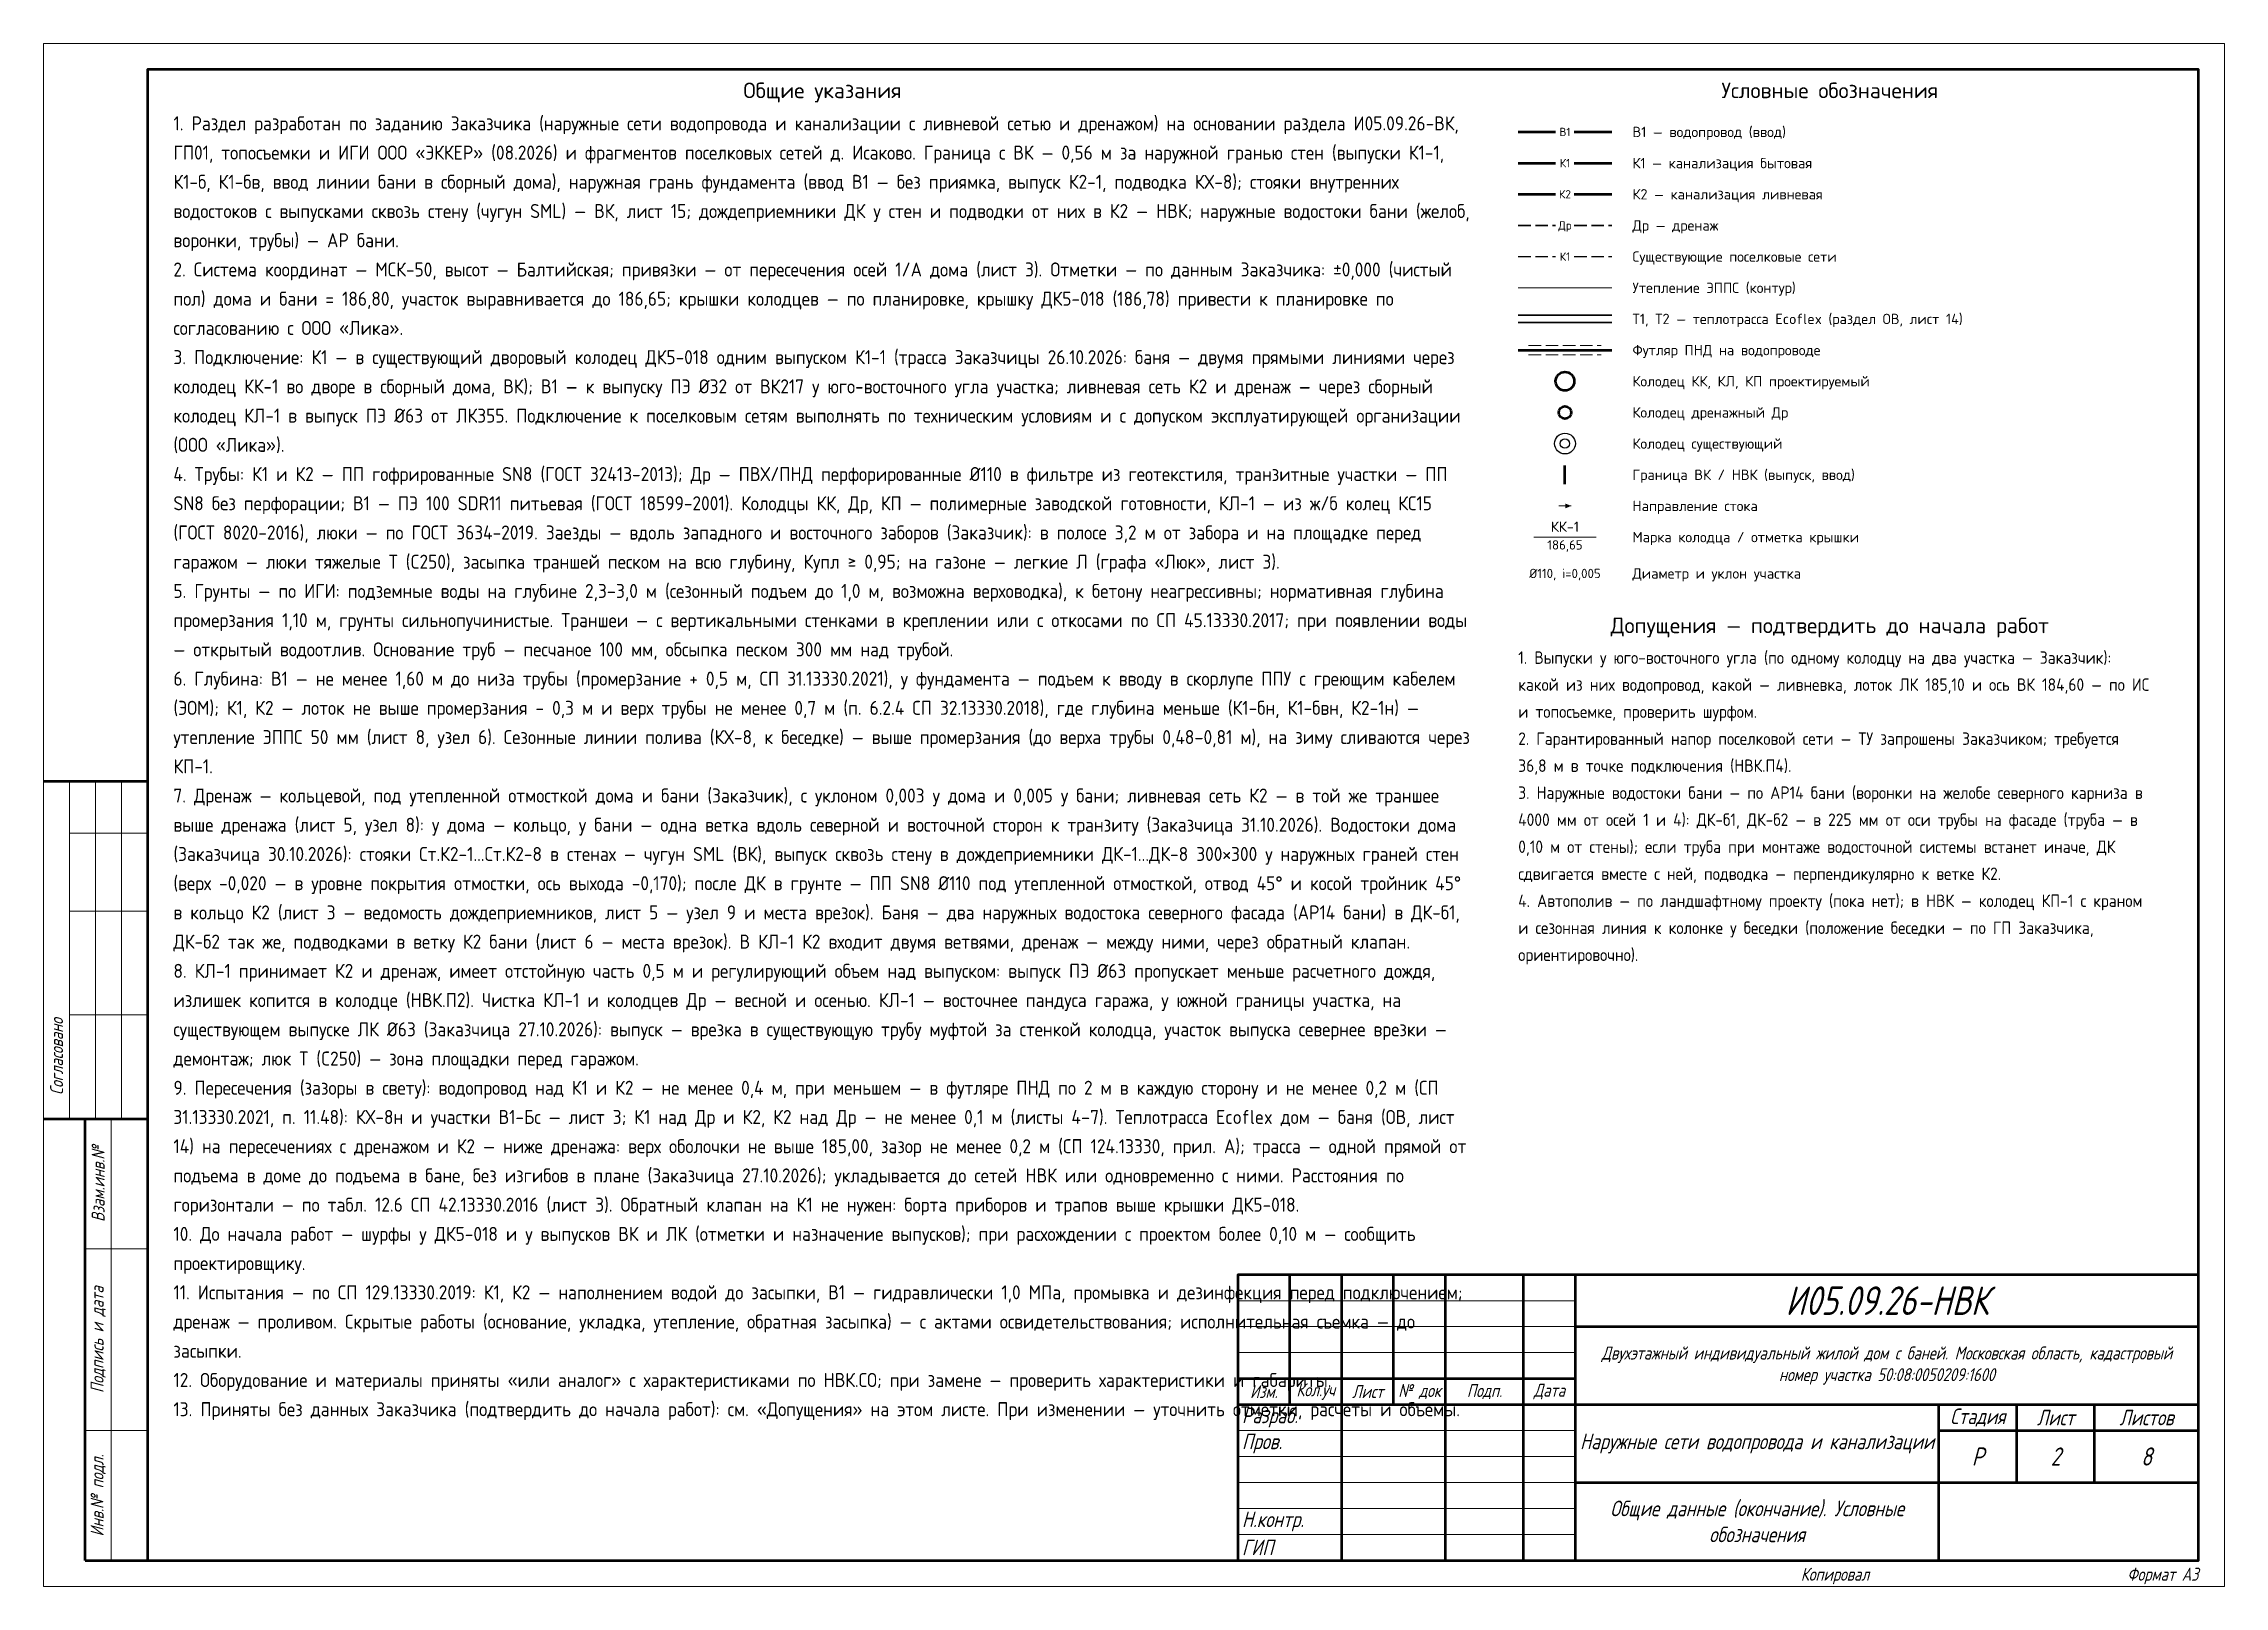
# Paper-space layout 'Лист' of a CAD drawing. Header units: millimetres. Extents: x 0 to 420, y 0 to 297.
import ezdxf
from ezdxf.enums import TextEntityAlignment as Align

# ---------------------------------------------------------------- set-up
doc = ezdxf.new("R2010")
doc.units = ezdxf.units.MM
doc.linetypes.add('ОВ_ШТРИХ', pattern=[330, 240, -90])
for name, color, linetype, lineweight in [('НВК_В1', 5, 'Continuous', 50), ('НВК_Др', 3, 'Continuous', 35), ('НВК_К1', 34, 'Continuous', 50), ('НВК_К2', 4, 'Continuous', 50), ('НВК_марки', 7, 'Continuous', 18), ('НВК_сущ', 8, 'Continuous', 25), ('НВК_текст', 7, 'Continuous', 18), ('НВК_ТС', 30, 'Continuous', 35), ('НВК_утепл', 6, 'Continuous', 13), ('НВК_футляр', 5, 'Continuous', 13), ('Рамка', 7, 'Continuous', 50), ('Таблицы', 7, 'Continuous', 18), ('Текст', 7, 'Continuous', 18), ('Тонкие', 8, 'Continuous', 13)]:
    doc.layers.add(name, color=color, linetype=linetype, lineweight=lineweight)
doc.styles.add('GOST', font='isocpeur.ttf', dxfattribs={"width": 0.9})
doc.styles.add('GOST_I', font='isocpeur.ttf', dxfattribs={"width": 0.8})

psp = doc.layouts.new('Лист')

# ---------------------------------------------------------------- hatches: boundary and pattern name
at = {"layer": 'НВК_марки'}
psp.add_hatch(color=7, dxfattribs=at).paths.add_polyline_path([(294.2, 208), (293.1, 208.45), (293.1, 207.55)])

# ---------------------------------------------------------------- linework, layer by layer
at = {"layer": 'НВК_В1'}
for points in [[(284, 280), (291.208, 280)], [(294.792, 280), (302, 280)], [(284, 238), (302, 238)]]:
    psp.add_lwpolyline(points, dxfattribs=at)
at = {"layer": 'НВК_Др', "linetype": 'ОВ_ШТРИХ', "ltscale": 0.01}
for points in [[(284, 262), (291.208, 262)], [(294.792, 262), (302, 262)]]:
    psp.add_lwpolyline(points, dxfattribs=at)
at = {"layer": 'НВК_Др', "lineweight": 50}
psp.add_circle((293, 226), 1.2, dxfattribs=at)
at = {"layer": 'НВК_К1'}
for points in [[(284, 274), (291.208, 274)], [(294.792, 274), (302, 274)]]:
    psp.add_lwpolyline(points, dxfattribs=at)
at = {"layer": 'НВК_К1', "lineweight": 50}
psp.add_circle((293, 232), 1.8, dxfattribs=at)
at = {"layer": 'НВК_К2'}
for points in [[(284, 268), (291.208, 268)], [(294.792, 268), (302, 268)]]:
    psp.add_lwpolyline(points, dxfattribs=at)
at = {"layer": 'НВК_марки', "lineweight": 50}
psp.add_lwpolyline([(293, 212.2), (293, 215.8)], dxfattribs=at)
at = {"layer": 'НВК_марки'}
for points in [[(291.8, 208), (294.2, 208)], [(287, 202), (299, 202)]]:
    psp.add_lwpolyline(points, dxfattribs=at)
at = {"layer": 'НВК_сущ', "linetype": 'ОВ_ШТРИХ', "ltscale": 0.01}
for points in [[(284, 256), (291.208, 256)], [(294.792, 256), (302, 256)]]:
    psp.add_lwpolyline(points, dxfattribs=at)
at = {"layer": 'НВК_сущ'}
for radius in [2, 0.9]:
    psp.add_circle((293, 220), radius, dxfattribs=at)
at = {"layer": 'НВК_ТС'}
for points in [[(284, 244.7), (302, 244.7)], [(284, 243.3), (302, 243.3)]]:
    psp.add_lwpolyline(points, dxfattribs=at)
at = {"layer": 'НВК_утепл'}
psp.add_lwpolyline([(284, 250), (302, 250)], dxfattribs=at)
at = {"layer": 'НВК_футляр', "linetype": 'ОВ_ШТРИХ', "ltscale": 0.01}
for points in [[(286, 238.9), (300, 238.9)], [(286, 237.1), (300, 237.1)]]:
    psp.add_lwpolyline(points, dxfattribs=at)
at = {"layer": 'Рамка', "lineweight": 50}
for points in [[(20, 5), (415, 5), (415, 292), (20, 292)], [(230, 5), (415, 5), (415, 60), (230, 60)]]:
    psp.add_lwpolyline(points, close=True, dxfattribs=at)
at = {"layer": 'Таблицы', "lineweight": 50}
for p, q in [((0, 155), (20, 155)), ((0, 90), (20, 90)), ((8, 5), (8, 90)), ((240, 35), (240, 60)), ((250, 5), (250, 60)), ((260, 35), (260, 60)), ((270, 5), (270, 60)), ((285, 5), (285, 60)), ((295, 5), (295, 60)), ((295, 50), (415, 50)), ((230, 40), (295, 40)), ((230, 35), (415, 35)), ((365, 5), (365, 35)), ((380, 20), (380, 35)), ((395, 20), (395, 35)), ((365, 30), (415, 30)), ((295, 20), (415, 20)), ((8, 5), (20, 5))]:
    psp.add_line(p, q, dxfattribs=at)
at = {"layer": 'Таблицы'}
for p, q in [((5, 90), (5, 155)), ((10, 90), (10, 155)), ((15, 90), (15, 155)), ((5, 145), (20, 145)), ((5, 130), (20, 130)), ((5, 110), (20, 110)), ((13, 5), (13, 90)), ((8, 65), (20, 65)), ((8, 30), (20, 30))]:
    psp.add_line(p, q, dxfattribs=at)
at = {"layer": 'Таблицы', "lineweight": 18}
for p, q in [((230, 55), (295, 55)), ((230, 50), (295, 50)), ((230, 45), (295, 45)), ((230, 30), (295, 30)), ((230, 25), (295, 25)), ((230, 20), (295, 20)), ((230, 15), (295, 15)), ((230, 10), (295, 10))]:
    psp.add_line(p, q, dxfattribs=at)
at = {"layer": 'Тонкие'}
psp.add_lwpolyline([(0, 0), (420, 0), (420, 297), (0, 297)], close=True, dxfattribs=at)

# ---------------------------------------------------------------- texts
at = {"layer": 'НВК_В1', "style": 'GOST'}
psp.add_text('В1', height=1.6, dxfattribs=at).set_placement((293, 280), align=Align.MIDDLE_CENTER)
at = {"layer": 'НВК_Др', "style": 'GOST'}
psp.add_text('Др', height=1.6, dxfattribs=at).set_placement((293, 262), align=Align.MIDDLE_CENTER)
at = {"layer": 'НВК_К1', "style": 'GOST'}
psp.add_text('К1', height=1.6, dxfattribs=at).set_placement((293, 274), align=Align.MIDDLE_CENTER)
at = {"layer": 'НВК_К2', "style": 'GOST'}
psp.add_text('К2', height=1.6, dxfattribs=at).set_placement((293, 268), align=Align.MIDDLE_CENTER)
at = {"layer": 'НВК_марки', "style": 'GOST'}
psp.add_text('КК-1', height=2, dxfattribs=at).set_placement((293, 202.4), align=Align.BOTTOM_CENTER)
psp.add_text('186,65', height=1.8, dxfattribs=at).set_placement((293, 201.4), align=Align.TOP_CENTER)
psp.add_text('Ø110, i=0,005', height=1.8, dxfattribs=at).set_placement((293, 195), align=Align.MIDDLE_CENTER)
at = {"layer": 'НВК_сущ', "style": 'GOST'}
psp.add_text('К1', height=1.6, dxfattribs=at).set_placement((293, 256), align=Align.MIDDLE_CENTER)
at = {"layer": 'НВК_текст', "style": 'GOST'}
for s, p in [('В1 — водопровод (ввод)', (306, 280)), ('К1 — канализация бытовая', (306, 274)), ('К2 — канализация ливневая', (306, 268)), ('Др — дренаж', (306, 262)), ('Существующие поселковые сети', (306, 256)), ('Утепление ЭППС (контур)', (306, 250)), ('Т1, Т2 — теплотрасса Ecoflex (раздел ОВ, лист 14)', (306, 244)), ('Футляр ПНД на водопроводе', (306, 238)), ('Колодец КК, КЛ, КП проектируемый', (306, 232)), ('Колодец дренажный Др', (306, 226)), ('Колодец существующий', (306, 220)), ('Граница ВК / НВК (выпуск, ввод)', (306, 214)), ('Направление стока', (306, 208)), ('Марка колодца / отметка крышки', (306, 202)), ('Диаметр и уклон участка', (306, 195))]:
    psp.add_text(s, height=2, dxfattribs=at).set_placement(p, align=Align.MIDDLE_LEFT)
at = {"layer": 'Текст', "style": 'GOST'}
for s, p in [('Общие указания', (150, 288)), ('Условные обозначения', (344, 288)), ('Допущения — подтвердить до начала работ', (344, 185))]:
    psp.add_text(s, height=3, dxfattribs=at).set_placement(p, align=Align.MIDDLE_CENTER)
at = {"layer": 'Текст', "attachment_point": 1, "style": 'GOST'}
for s, insert, char_height, width, line_spacing_factor in [('1. Раздел разработан по заданию Заказчика (наружные сети водопровода и канализации с ливневой сетью и дренажом) на основании раздела И05.09.26-ВК, ГП01, топосъемки и ИГИ ООО «ЭККЕР» (08.2026) и фрагментов поселковых сетей д. Исаково. Граница с ВК — 0,56 м за наружной гранью стен (выпуски К1-1, К1-б, К1-бв, ввод линии бани в сборный дома), наружная грань фундамента (ввод В1 — без приямка, выпуск К2-1, подводка КХ-8); стояки внутренних водостоков с выпусками сквозь стену (чугун SML) — ВК, лист 15; дождеприемники ДК у стен и подводки от них в К2 — НВК; наружные водостоки бани (желоб, воронки, трубы) — АР бани.\\P2. Система координат — МСК-50, высот — Балтийская; привязки — от пересечения осей 1/А дома (лист 3). Отметки — по данным Заказчика: ±0,000 (чистый пол) дома и бани = 186,80, участок выравнивается до 186,65; крышки колодцев — по планировке, крышку ДК5-018 (186,78) привести к планировке по согласованию с ООО «Лика».\\P3. Подключение: К1 — в существующий дворовый колодец ДК5-018 одним выпуском К1-1 (трасса Заказчицы 26.10.2026: баня — двумя прямыми линиями через колодец КК-1 во дворе в сборный дома, ВК); В1 — к выпуску ПЭ Ø32 от ВК217 у юго-восточного угла участка; ливневая сеть К2 и дренаж — через сборный колодец КЛ-1 в выпуск ПЭ Ø63 от ЛК355. Подключение к поселковым сетям выполнять по техническим условиям и с допуском эксплуатирующей организации (ООО «Лика»).\\P4. Трубы: К1 и К2 — ПП гофрированные SN8 (ГОСТ 32413-2013); Др — ПВХ/ПНД перфорированные Ø110 в фильтре из геотекстиля, транзитные участки — ПП SN8 без перфорации; В1 — ПЭ 100 SDR11 питьевая (ГОСТ 18599-2001). Колодцы КК, Др, КП — полимерные заводской готовности, КЛ-1 — из ж/б колец КС15 (ГОСТ 8020-2016), люки — по ГОСТ 3634-2019. Заезды — вдоль западного и восточного заборов (Заказчик): в полосе 3,2 м от забора и на площадке перед гаражом — люки тяжелые Т (C250), засыпка траншей песком на всю глубину, Купл ≥ 0,95; на газоне — легкие Л (графа «Люк», лист 3).\\P5. Грунты — по ИГИ: подземные воды на глубине 2,3–3,0 м (сезонный подъем до 1,0 м, возможна верховодка), к бетону неагрессивны; нормативная глубина промерзания 1,10 м, грунты сильнопучинистые. Траншеи — с вертикальными стенками в креплении или с откосами по СП 45.13330.2017; при появлении воды — открытый водоотлив. Основание труб — песчаное 100 мм, обсыпка песком 300 мм над трубой.\\P6. Глубина: В1 — не менее 1,60 м до низа трубы (промерзание + 0,5 м, СП 31.13330.2021), у фундамента — подъем к вводу в скорлупе ППУ с греющим кабелем (ЭОМ); К1, К2 — лоток не выше промерзания - 0,3 м и верх трубы не менее 0,7 м (п. 6.2.4 СП 32.13330.2018), где глубина меньше (К1-бн, К1-бвн, К2-1н) — утепление ЭППС 50 мм (лист 8, узел 6). Сезонные линии полива (КХ-8, к беседке) — выше промерзания (до верха трубы 0,48–0,81 м), на зиму сливаются через КП-1.\\P7. Дренаж — кольцевой, под утепленной отмосткой дома и бани (Заказчик), с уклоном 0,003 у дома и 0,005 у бани; ливневая сеть К2 — в той же траншее выше дренажа (лист 5, узел 8): у дома — кольцо, у бани — одна ветка вдоль северной и восточной сторон к транзиту (Заказчица 31.10.2026). Водостоки дома (Заказчица 30.10.2026): стояки Ст.К2-1...Ст.К2-8 в стенах — чугун SML (ВК), выпуск сквозь стену в дождеприемники ДК-1...ДК-8 300×300 у наружных граней стен (верх -0,020 — в уровне покрытия отмостки, ось выхода -0,170); после ДК в грунте — ПП SN8 Ø110 под утепленной отмосткой, отвод 45° и косой тройник 45° в кольцо К2 (лист 3 — ведомость дождеприемников, лист 5 — узел 9 и места врезок). Баня — два наружных водостока северного фасада (АР14 бани) в ДК-б1, ДК-б2 так же, подводками в ветку К2 бани (лист 6 — места врезок). В КЛ-1 К2 входит двумя ветвями, дренаж — между ними, через обратный клапан.\\P8. КЛ-1 принимает К2 и дренаж, имеет отстойную часть 0,5 м и регулирующий объем над выпуском: выпуск ПЭ Ø63 пропускает меньше расчетного дождя, излишек копится в колодце (НВК.П2). Чистка КЛ-1 и колодцев Др — весной и осенью. КЛ-1 — восточнее пандуса гаража, у южной границы участка, на существующем выпуске ЛК Ø63 (Заказчица 27.10.2026): выпуск — врезка в существующую трубу муфтой за стенкой колодца, участок выпуска севернее врезки — демонтаж; люк Т (C250) — зона площадки перед гаражом.\\P9. Пересечения (зазоры в свету): водопровод над К1 и К2 — не менее 0,4 м, при меньшем — в футляре ПНД по 2 м в каждую сторону и не менее 0,2 м (СП 31.13330.2021, п. 11.48): КХ-8н и участки В1-Бс — лист 3; К1 над Др и К2, К2 над Др — не менее 0,1 м (листы 4–7). Теплотрасса Ecoflex дом — баня (ОВ, лист 14) на пересечениях с дренажом и К2 — ниже дренажа: верх оболочки не выше 185,00, зазор не менее 0,2 м (СП 124.13330, прил. А); трасса — одной прямой от подъема в доме до подъема в бане, без изгибов в плане (Заказчица 27.10.2026); укладывается до сетей НВК или одновременно с ними. Расстояния по горизонтали — по табл. 12.6 СП 42.13330.2016 (лист 3). Обратный клапан на К1 не нужен: борта приборов и трапов выше крышки ДК5-018.\\P10. До начала работ — шурфы у ДК5-018 и у выпусков ВК и ЛК (отметки и назначение выпусков); при расхождении с проектом более 0,10 м — сообщить проектировщику.\\P11. Испытания — по СП 129.13330.2019: К1, К2 — наполнением водой до засыпки, В1 — гидравлически 1,0 МПа, промывка и дезинфекция перед подключением; дренаж — проливом. Скрытые работы (основание, укладка, утепление, обратная засыпка) — с актами освидетельствования; исполнительная съемка — до засыпки.\\P12. Оборудование и материалы приняты «или аналог» с характеристиками по НВК.СО; при замене — проверить характеристики и габариты.\\P13. Приняты без данных Заказчика (подтвердить до начала работ): см. «Допущения» на этом листе. При изменении — уточнить отметки, расчеты и объемы.', (25, 283), 2.7, 250, 1.25), ('1. Выпуски у юго-восточного угла (по одному колодцу на два участка — Заказчик): какой из них водопровод, какой — ливневка, лоток ЛК 185,10 и ось ВК 184,60 — по ИС и топосъемке, проверить шурфом.\\P2. Гарантированный напор поселковой сети — ТУ запрошены Заказчиком; требуется 36,8 м в точке подключения (НВК.П4).\\P3. Наружные водостоки бани — по АР14 бани (воронки на желобе северного карниза в 4000 мм от осей 1 и 4): ДК-б1, ДК-б2 — в 225 мм от оси трубы на фасаде (труба — в 0,10 м от стены); если труба при монтаже водосточной системы встанет иначе, ДК сдвигается вместе с ней, подводка — перпендикулярно к ветке К2.\\P4. Автополив — по ландшафтному проекту (пока нет); в НВК — колодец КП-1 с краном и сезонная линия к колонке у беседки (положение беседки — по ГП Заказчика, ориентировочно).', (284, 180), 2.4, 122, 1.3)]:
    psp.add_mtext(s, dxfattribs=dict(at, insert=insert, char_height=char_height, width=width, line_spacing_factor=line_spacing_factor))
at = {"layer": 'Текст', "char_height": 2.5, "attachment_point": 5, "rotation": 90, "style": 'GOST_I'}
for s, insert in [('{\\W0.8;\\Q15;Согласовано}', (2.5, 102)), ('{\\W0.8;\\Q15;Взам.инв.№}', (10.5, 77.5)), ('{\\W0.8;\\Q15;Подпись и дата}', (10.5, 47.5)), ('{\\W0.8;\\Q15;Инв.№ подл.}', (10.5, 17.5))]:
    psp.add_mtext(s, dxfattribs=dict(at, insert=insert))
at = {"layer": 'Текст', "style": 'GOST_I'}
for s, insert, char_height, attachment_point in [('{\\W0.8;\\Q15;И05.09.26-НВК}', (355, 55), 5.5, 5), ('{\\W0.8;\\Q15;Изм.}', (235, 37.5), 2.5, 5), ('{\\W0.8;\\Q15;Кол.уч}', (245, 37.5), 2.5, 5), ('{\\W0.8;\\Q15;Лист}', (255, 37.5), 2.5, 5), ('{\\W0.8;\\Q15;№ док}', (265, 37.5), 2.5, 5), ('{\\W0.8;\\Q15;Подп.}', (277.5, 37.5), 2.5, 5), ('{\\W0.8;\\Q15;Дата}', (290, 37.5), 2.5, 5), ('{\\W0.8;\\Q15;Разраб.}', (230.8, 32.5), 3, 4), ('{\\W0.8;\\Q15;Стадия}', (372.5, 32.5), 3, 5), ('{\\W0.8;\\Q15;Лист}', (387.5, 32.5), 3, 5), ('{\\W0.8;\\Q15;Листов}', (405, 32.5), 3, 5), ('{\\W0.8;\\Q15;Пров.}', (230.8, 27.5), 3, 4), ('{\\W0.8;\\Q15;}', (250.8, 32.5), 3, 4), ('{\\W0.8;\\Q15;}', (285.6, 32.5), 3, 4), ('{\\W0.8;\\Q15;}', (250.8, 27.5), 3, 4), ('{\\W0.8;\\Q15;}', (285.6, 27.5), 3, 4), ('{\\W0.8;\\Q15;Р}', (372.5, 25), 3.5, 5), ('{\\W0.8;\\Q15;2}', (387.5, 25), 3.5, 5), ('{\\W0.8;\\Q15;8}', (405, 25), 3.5, 5), ('{\\W0.8;\\Q15;Н.контр.}', (230.8, 12.5), 3, 4), ('{\\W0.8;\\Q15;ГИП}', (230.8, 7.5), 3, 4), ('{\\W0.8;\\Q15;}', (250.8, 12.5), 3, 4), ('{\\W0.8;\\Q15;}', (285.6, 12.5), 3, 4), ('{\\W0.8;\\Q15;}', (250.8, 7.5), 3, 4), ('{\\W0.8;\\Q15;}', (285.6, 7.5), 3, 4), ('{\\W0.8;\\Q15;Копировал}', (345, 2), 2.5, 5), ('{\\W0.8;\\Q15;Формат А3}', (415, 2), 2.5, 6)]:
    psp.add_mtext(s, dxfattribs=dict(at, insert=insert, char_height=char_height, attachment_point=attachment_point))
at = {"layer": 'Текст', "attachment_point": 5, "style": 'GOST_I'}
for s, insert, char_height, width in [('{\\W0.8;\\Q15;Двухэтажный индивидуальный жилой дом с баней. Московская область, кадастровый номер участка 50:08:0050209:1600}', (355, 42.5), 2.5, 116), ('{\\W0.8;\\Q15;Наружные сети водопровода и канализации}', (330, 27.5), 3, 66), ('{\\W0.8;\\Q15;Общие данные (окончание). Условные обозначения}', (330, 12.5), 3, 66)]:
    psp.add_mtext(s, dxfattribs=dict(at, insert=insert, char_height=char_height, width=width))

doc.saveas('drawing.dxf')
